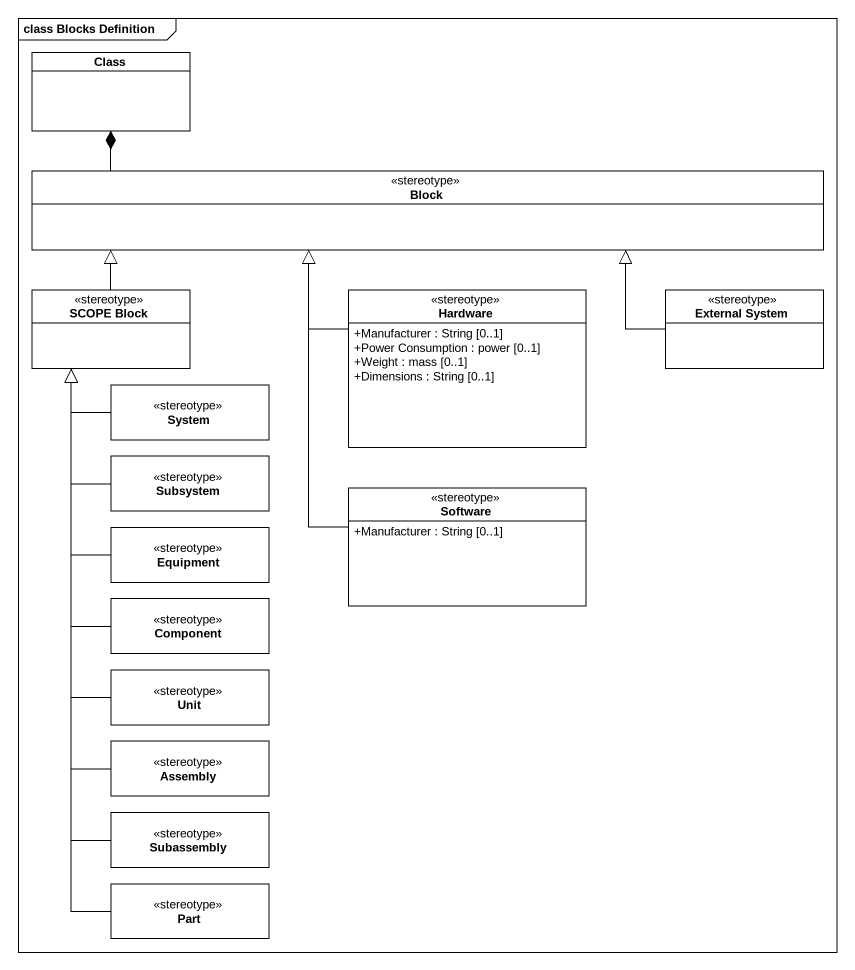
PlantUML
@startuml
mainframe class Blocks Definition
hide circle
hide empty members
skinparam classAttributeIconSize 0
class "Class" as Class_
class Block <<stereotype>>
class "SCOPE Block" as SCOPE_Block <<stereotype>>
class Hardware <<stereotype>> {
  +Manufacturer : String [0..1]
  +Power Consumption : power [0..1]
  +Weight : mass [0..1]
  +Dimensions : String [0..1]
}
class "External System" as External_System <<stereotype>>
class System <<stereotype>>
class Subsystem <<stereotype>>
class Software <<stereotype>> {
  +Manufacturer : String [0..1]
}
class Equipment <<stereotype>>
class "Component" as Component_ <<stereotype>>
class Unit <<stereotype>>
class Assembly <<stereotype>>
class Subassembly <<stereotype>>
class Part <<stereotype>>
Block -left-* Class_
SCOPE_Block -right-|> Block
Hardware -up-|> Block
External_System -left-|> Block
System -up-|> SCOPE_Block
Subsystem -up-|> SCOPE_Block
Software -up-|> Block
Equipment -up-|> SCOPE_Block
Component_ -up-|> SCOPE_Block
Unit -up-|> SCOPE_Block
Assembly -up-|> SCOPE_Block
Subassembly -up-|> SCOPE_Block
Part -up-|> SCOPE_Block
@enduml
